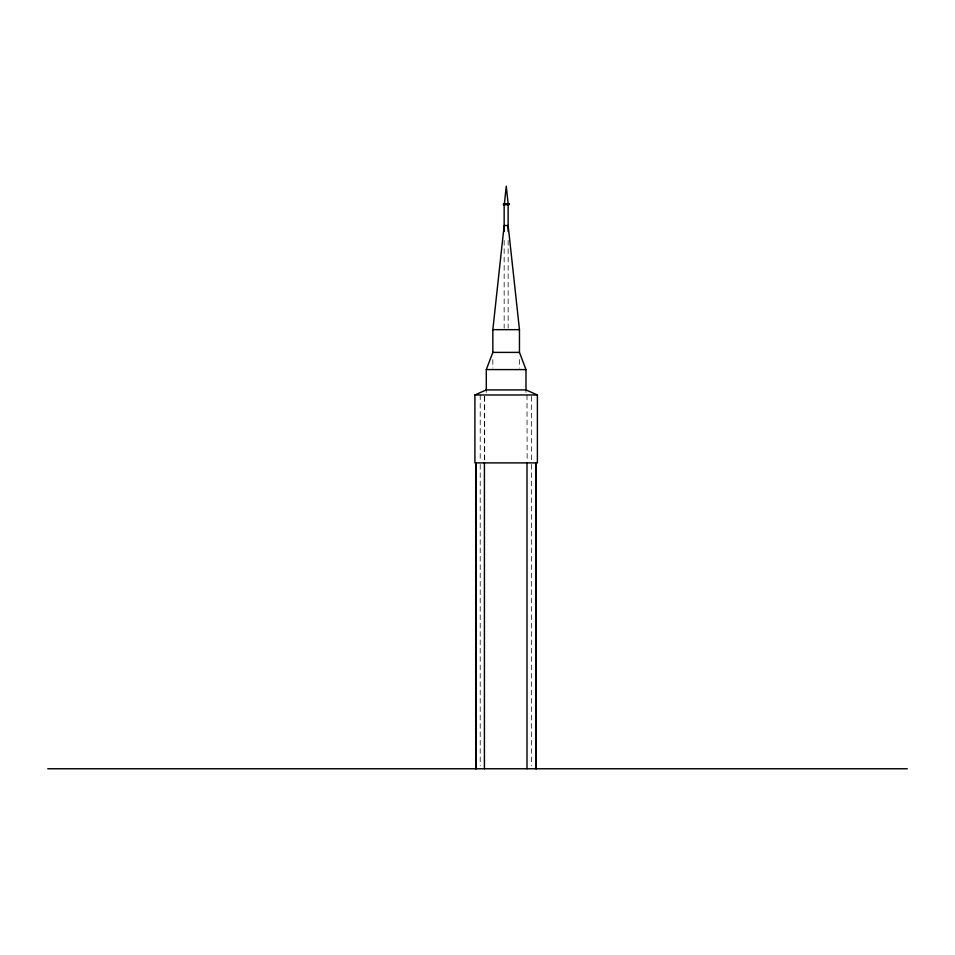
<?xml version="1.0" encoding="UTF-8"?>
<svg xmlns="http://www.w3.org/2000/svg" width="955" height="955" viewBox="0 0 955 955"><rect width="100%" height="100%" fill="white"/><g stroke="black" fill="none" stroke-linecap="round" stroke-linejoin="round"><path stroke-width="0.72" stroke-dasharray="4.78 3.58" d="M531.577 396.456L531.577 461.432M531.577 464.393L531.577 765.779M526.993 394.976L527.148 461.432M525.99 389.915L525.99 392.445M519.46 359.569L519.46 368.164M508.144 240.421L508.144 328.186M504.156 240.421L504.156 328.186M492.84 359.569L492.84 368.164M486.298 389.915L486.298 392.445M484.686 396.456L484.686 461.432M484.412 396.456L484.412 461.432M480.21 394.976L480.21 461.432M480.21 464.393L480.21 765.779"/><path stroke-width="1.43" d="M504.383 203.737L506.269 186.237L508.144 203.737L508.144 231.504M486.298 389.915L486.298 369.597L492.84 352.395L492.84 329.666L504.156 225.547L508.144 225.547L519.46 329.666L519.46 352.395L525.99 369.597L525.99 389.915L537.39 394.976L537.39 462.9L474.898 462.9L474.898 394.976L486.298 389.915L525.99 389.915M492.84 329.666L519.46 329.666M492.84 352.395L519.46 352.395M486.298 369.597L525.99 369.597M474.898 394.976L537.39 394.976M47.75 768.763L907.25 768.763M536.161 462.9L536.161 768.763M536.006 462.9L536.006 768.763M526.993 462.9L526.993 768.763M504.156 203.737L504.156 231.504M484.412 462.9L484.412 768.763M476.008 462.9L476.008 768.763M475.733 462.9L475.733 768.763M509.075 203.737L503.452 203.737L503.452 204.764L509.075 204.764L509.075 203.737"/></g></svg>
